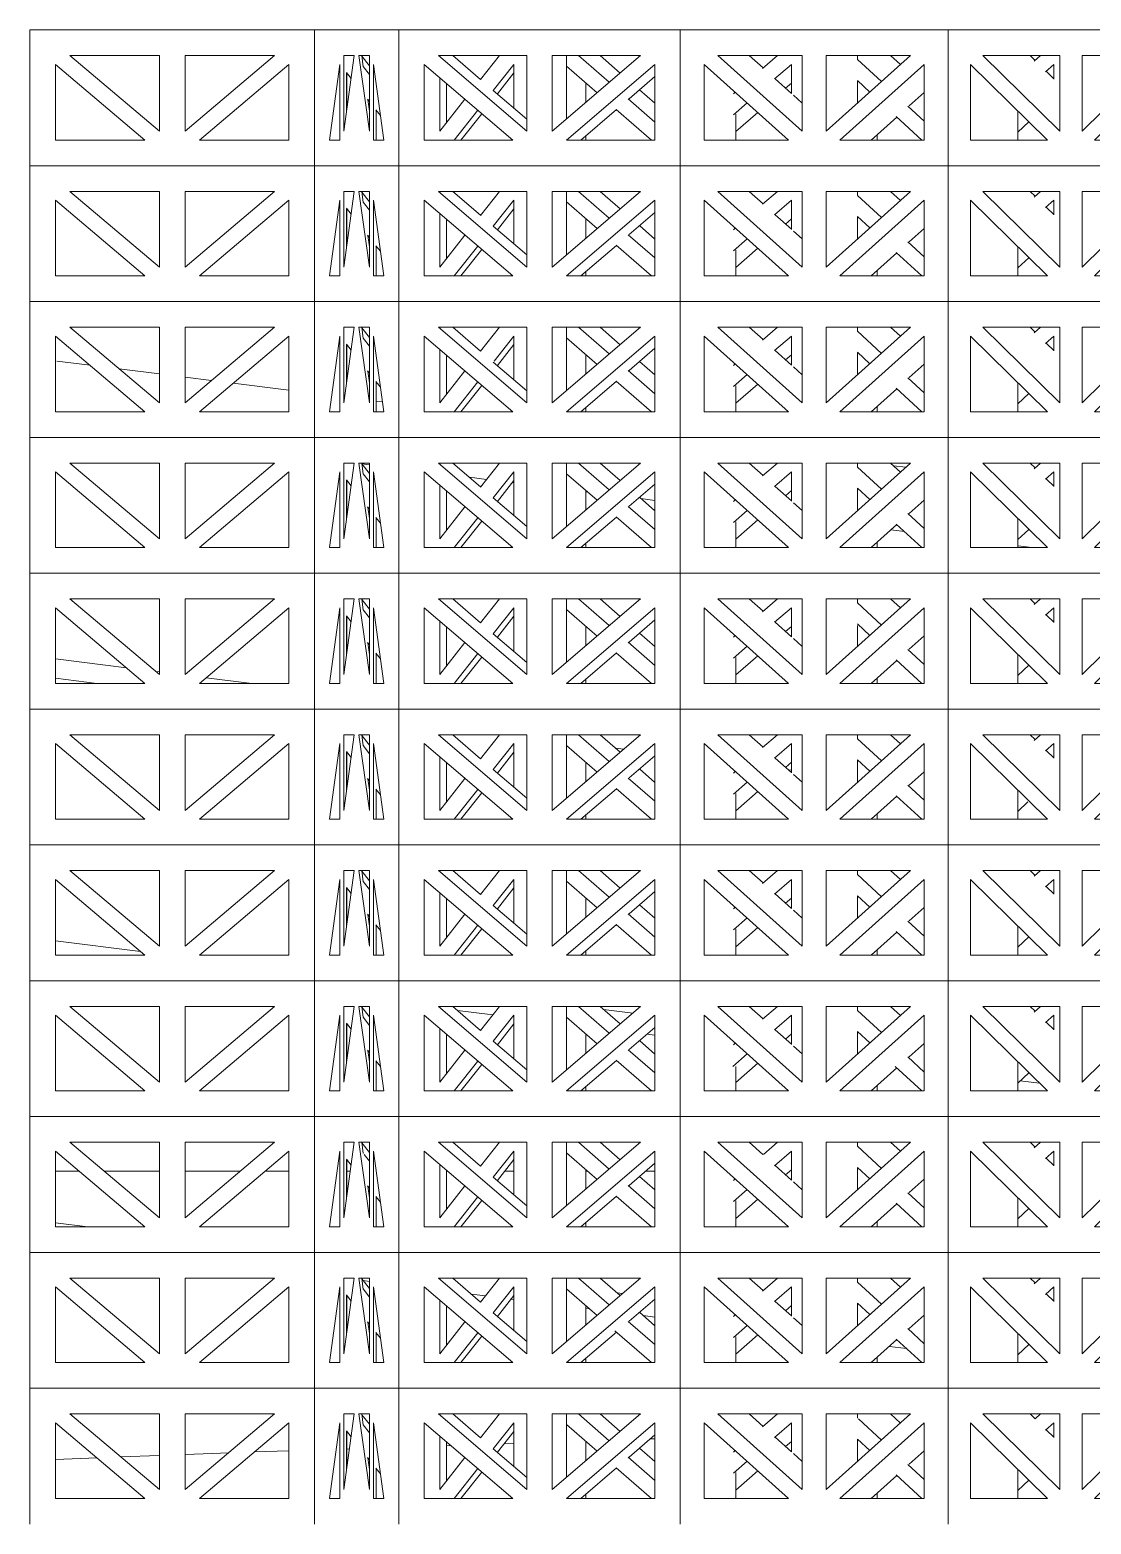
# Model space of a CAD drawing. Header units: millimetres. Extents: x -35517 to 139323, y -3702 to 5999.
# Drawn here: x 91512 to 92340, y 0 to 1166 of the extents above; entities that cross this region are included whole.
import ezdxf

# ---------------------------------------------------------------- set-up
doc = ezdxf.new("R2010")
doc.units = ezdxf.units.MM
for name, color, linetype, lineweight in [('A-FLOR-HRAL', 11, 'Continuous', 5), ('A-GLAZ-CURT', 52, 'Continuous', 5), ('A-WALL', 113, 'Continuous', 9), ('C-TOPO', 7, 'Continuous', 5)]:
    doc.layers.add(name, color=color, linetype=linetype, lineweight=lineweight)

# ---------------------------------------------------------------- blocks, each defined once
blk = doc.blocks.new('The BREEZEBLOCK Family1 - The BREEZEBLOCK Family1-V257-GENERAL WEST ELEVATION')
at = {"layer": 'A-GLAZ-CURT'}
for p, q in [((2409.5, 65.6), (2391.6, 82.1)), ((2416.6, 86), (2424.3, 78.9)), ((2533.6, 86), (2529.4, 82.1)), ((2537.6, 73.3), (2543.9, 79.1)), ((2543.9, 79.1), (2543.9, 67.6)), ((2390.8, 66.4), (2400.5, 57.5)), ((2421.1, 38.4), (2441, 20)), ((2442.8, 34.8), (2430, 46.6)), ((2406.2, 24.2), (2406.2, 20)), ((2524.5, 34.2), (2515.8, 26.2))]:
    blk.add_line(p, q, dxfattribs=at)
blk = doc.blocks.new('The BREEZEBLOCK Family1 - The BREEZEBLOCK Family1-V258-GENERAL WEST ELEVATION')
at = {"layer": 'A-GLAZ-CURT'}
for p, q in [((2197.2, 65.1), (2173.1, 86)), ((2190, 86), (2205.6, 72.3)), ((2328.3, 86), (2316.7, 75.9)), ((2163.8, 77.7), (2187.7, 56.9)), ((2326.2, 67.7), (2339.3, 79.1)), ((2339.3, 79.1), (2339.3, 56.3)), ((2179, 64.5), (2179, 49.5)), ((2220.7, 59.3), (2232.7, 48.8)), ((2339.3, 64.5), (2334.7, 60.5)), ((2232.7, 34.1), (2211.9, 52.2)), ((2295.5, 57.4), (2294, 56.1)), ((2294, 39.7), (2304.7, 49)), ((2202.5, 44), (2230.1, 20)), ((2313, 41.6), (2295.8, 26.6)), ((2179, 23.6), (2179, 20))]:
    blk.add_line(p, q, dxfattribs=at)
blk = doc.blocks.new('The BREEZEBLOCK Family1 - The BREEZEBLOCK Family1-1267694-GENERAL WEST ELEVATION')
at = {"layer": 'A-GLAZ-CURT'}
for p, q in [((2004.1, 85.4), (2010, 77.9)), ((2111.6, 86), (2096.7, 67.2)), ((1992.1, 72.8), (1995.8, 68.1)), ((1992.4, 72.4), (1992.4, 44)), ((2010, 71.2), (2005.1, 77.5)), ((2106.7, 58.8), (2122.8, 79.1)), ((2122.8, 72.4), (2109.9, 56.1)), ((2122.8, 79.1), (2122.8, 45.1)), ((2064.9, 26.9), (2064.9, 68.8)), ((2070.2, 64.2), (2070.2, 33.6)), ((2008.6, 51.9), (2010, 50.1)), ((2084.6, 51.9), (2064.9, 26.9)), ((2015.1, 43.6), (2018.6, 39.2)), ((2076.1, 20), (2094.5, 43.3)), ((2097.7, 40.6), (2081.4, 20))]:
    blk.add_line(p, q, dxfattribs=at)
blk = doc.blocks.new('The BREEZEBLOCK Family1 - The BREEZEBLOCK Family1-V259-GENERAL WEST ELEVATION')
at = {"layer": 'A-GLAZ-CURT'}
for p, q in [((2409.5, 171.6), (2390.8, 188.8)), ((2416.6, 192), (2424.3, 184.9)), ((2533.6, 192), (2528.7, 187.5)), ((2537.6, 179.3), (2543.9, 185.1)), ((2543.9, 185.1), (2543.9, 173.6)), ((2390.8, 172.4), (2400.5, 163.5)), ((2442.8, 140.8), (2430, 152.6)), ((2421.1, 144.4), (2441, 126)), ((2524.5, 140.2), (2515.8, 132.2)), ((2406.2, 130.2), (2406.2, 126))]:
    blk.add_line(p, q, dxfattribs=at)
blk = doc.blocks.new('The BREEZEBLOCK Family1 - The BREEZEBLOCK Family1-V260-GENERAL WEST ELEVATION')
at = {"layer": 'A-GLAZ-CURT'}
for p, q in [((2197.2, 171.1), (2173.1, 192)), ((2190, 192), (2205.6, 178.3)), ((2328.3, 192), (2316.7, 181.9)), ((2163.8, 183.7), (2187.7, 162.9)), ((2326.2, 173.7), (2339.3, 185.1)), ((2339.3, 185.1), (2339.3, 162.3)), ((2179, 170.5), (2179, 155.5)), ((2220.7, 165.3), (2232.7, 154.8)), ((2295.5, 163.4), (2294, 162.1)), ((2339.3, 170.5), (2334.7, 166.5)), ((2232.7, 140.1), (2211.9, 158.2)), ((2294, 145.7), (2304.7, 155)), ((2201.5, 150.9), (2230.1, 126)), ((2313, 147.6), (2295.8, 132.6)), ((2179, 129.6), (2179, 126))]:
    blk.add_line(p, q, dxfattribs=at)
blk = doc.blocks.new('The BREEZEBLOCK Family1 - The BREEZEBLOCK Family1-V261-GENERAL WEST ELEVATION')
at = {"layer": 'A-GLAZ-CURT'}
for p, q in [((2004.1, 191.4), (2010, 183.9)), ((2111.6, 192), (2096.7, 173.2)), ((1992.1, 178.8), (1995.8, 174.1)), ((1992.4, 178.4), (1992.4, 150.9)), ((2010, 177.2), (2005.1, 183.5)), ((2106.7, 164.8), (2122.8, 185.1)), ((2122.8, 178.4), (2109.9, 162.1)), ((2122.8, 185.1), (2122.8, 150.9)), ((2064.9, 132.9), (2064.9, 174.8)), ((2070.2, 170.2), (2070.2, 139.6)), ((2008.6, 157.9), (2010, 156.1)), ((2084.6, 157.9), (2064.9, 132.9)), ((2015.1, 149.6), (2018.6, 145.2)), ((2076.1, 126), (2094.5, 149.3)), ((2097.7, 146.6), (2081.4, 126))]:
    blk.add_line(p, q, dxfattribs=at)
blk = doc.blocks.new('The BREEZEBLOCK Family1 - The BREEZEBLOCK Family1-V262-GENERAL WEST ELEVATION')
at = {"layer": 'A-GLAZ-CURT'}
for p, q in [((2197.2, 277.1), (2173.1, 298)), ((2190, 298), (2205.6, 284.3)), ((2328.3, 298), (2317.4, 288.5)), ((2163.8, 289.8), (2187.7, 268.9)), ((2326.2, 279.7), (2339.3, 291.1)), ((2339.3, 291.1), (2339.3, 268.3)), ((2179, 276.5), (2179, 261.5)), ((2220.7, 271.3), (2232.7, 260.8)), ((2295.5, 269.4), (2294, 268.1)), ((2339.3, 276.5), (2334.7, 272.5)), ((2232.7, 246.1), (2211.9, 264.2)), ((2294, 251.7), (2304.7, 261)), ((2202.5, 256), (2230.1, 232)), ((2313, 253.6), (2295.8, 238.6)), ((2179, 235.6), (2179, 232))]:
    blk.add_line(p, q, dxfattribs=at)
blk = doc.blocks.new('The BREEZEBLOCK Family1 - The BREEZEBLOCK Family1-V263-GENERAL WEST ELEVATION')
at = {"layer": 'A-GLAZ-CURT'}
for p, q in [((2004.1, 297.4), (2010, 289.9)), ((2111.6, 298), (2096.7, 279.2)), ((1992.1, 284.8), (1995.8, 280.1)), ((1992.4, 284.4), (1992.4, 256)), ((2010, 283.2), (2005.9, 288.5)), ((2064.9, 238.9), (2064.9, 280.8)), ((2106.7, 270.8), (2122.8, 291.1)), ((2122.8, 284.4), (2109.9, 268.1)), ((2122.8, 291.1), (2122.8, 257.1)), ((2070.2, 276.2), (2070.2, 245.6)), ((2008.6, 263.9), (2010, 262.1)), ((2084.6, 263.9), (2064.9, 238.9)), ((2015.1, 255.6), (2018.6, 251.2)), ((2076.1, 232), (2094.5, 255.3)), ((2097.7, 252.6), (2081.4, 232))]:
    blk.add_line(p, q, dxfattribs=at)
blk = doc.blocks.new('The BREEZEBLOCK Family1 - The BREEZEBLOCK Family1-V264-GENERAL WEST ELEVATION')
at = {"layer": 'A-GLAZ-CURT'}
for p, q in [((2409.5, 383.6), (2390.8, 400.8)), ((2416.6, 404), (2424.3, 396.9)), ((2533.6, 404), (2528.7, 399.5)), ((2537.6, 391.3), (2543.9, 397.1)), ((2543.9, 397.1), (2543.9, 385.6)), ((2390.8, 384.4), (2400.5, 375.5)), ((2442.8, 352.8), (2430, 364.6)), ((2420.2, 357.2), (2441, 338)), ((2524.5, 352.2), (2515.8, 344.2)), ((2406.2, 342.2), (2406.2, 338))]:
    blk.add_line(p, q, dxfattribs=at)
blk = doc.blocks.new('The BREEZEBLOCK Family1 - The BREEZEBLOCK Family1-V265-GENERAL WEST ELEVATION')
at = {"layer": 'A-GLAZ-CURT'}
for p, q in [((2197.2, 383.1), (2173.1, 404)), ((2190, 404), (2205.6, 390.3)), ((2328.3, 404), (2316.7, 393.9)), ((2326.2, 385.7), (2339.3, 397.1)), ((2339.3, 397.1), (2339.3, 374.3)), ((2163.8, 395.7), (2187.7, 374.9)), ((2179, 382.5), (2179, 367.5)), ((2220.7, 377.3), (2232.7, 366.8)), ((2295.5, 375.4), (2294, 374.1)), ((2339.3, 382.5), (2334.7, 378.5)), ((2202.5, 362), (2230.1, 338)), ((2232.7, 352.1), (2211.9, 370.2)), ((2293.5, 357.2), (2304.7, 367)), ((2313, 359.6), (2295.8, 344.6)), ((2179, 341.6), (2179, 338))]:
    blk.add_line(p, q, dxfattribs=at)
blk = doc.blocks.new('The BREEZEBLOCK Family1 - The BREEZEBLOCK Family1-V266-GENERAL WEST ELEVATION')
at = {"layer": 'A-GLAZ-CURT'}
for p, q in [((2004.1, 403.4), (2010, 395.9)), ((2111.6, 404), (2096.7, 385.2)), ((2106.7, 376.8), (2122.8, 397.1)), ((2122.8, 397.1), (2122.8, 363.1)), ((1992.1, 390.8), (1995.8, 386.1)), ((1992.4, 390.4), (1992.4, 362)), ((2010, 389.2), (2005.1, 395.5)), ((2064.9, 344.9), (2064.9, 386.8)), ((2122.8, 390.4), (2109.9, 374.1)), ((2070.2, 382.2), (2070.2, 351.6)), ((2008.6, 369.9), (2010, 368.1)), ((2015.1, 361.6), (2018.6, 357.2)), ((2084.6, 369.9), (2064.9, 344.9)), ((2076.1, 338), (2094.5, 361.3)), ((2097.7, 358.6), (2081.4, 338))]:
    blk.add_line(p, q, dxfattribs=at)
blk = doc.blocks.new('The BREEZEBLOCK Family1 - The BREEZEBLOCK Family1-V269-GENERAL WEST ELEVATION')
at = {"layer": 'A-GLAZ-CURT'}
for p, q in [((2409.5, 595.6), (2390.8, 612.8)), ((2416.6, 616), (2424.3, 608.9)), ((2533.6, 616), (2528.7, 611.5)), ((2537.6, 603.3), (2543.9, 609.1)), ((2543.9, 609.1), (2543.9, 597.6)), ((2390.8, 596.4), (2400.5, 587.5)), ((2442.8, 564.8), (2430, 576.6)), ((2421.1, 568.4), (2441, 550)), ((2523.8, 563.6), (2515.8, 556.2)), ((2406.2, 554.2), (2406.2, 550))]:
    blk.add_line(p, q, dxfattribs=at)
blk = doc.blocks.new('The BREEZEBLOCK Family1 - The BREEZEBLOCK Family1-V270-GENERAL WEST ELEVATION')
at = {"layer": 'A-GLAZ-CURT'}
for p, q in [((2163.8, 713.7), (2187.7, 692.9)), ((2197, 701.2), (2173.1, 722)), ((2190, 722), (2205.6, 708.3)), ((2328.3, 722), (2316.7, 711.9)), ((2326.2, 703.7), (2339.3, 715.1)), ((2339.3, 715.1), (2339.3, 692.3)), ((2179, 700.5), (2179, 685.5)), ((2339.3, 700.5), (2334.7, 696.5)), ((2232.7, 670.1), (2211.9, 688.2)), ((2220.7, 695.3), (2232.7, 684.8)), ((2295.5, 693.4), (2294, 692.1)), ((2202.5, 680), (2230.1, 656)), ((2294, 675.7), (2304.7, 685)), ((2313, 677.6), (2295.8, 662.6)), ((2179, 659.6), (2179, 656))]:
    blk.add_line(p, q, dxfattribs=at)
blk = doc.blocks.new('The BREEZEBLOCK Family1 - The BREEZEBLOCK Family1-V271-GENERAL WEST ELEVATION')
at = {"layer": 'A-GLAZ-CURT'}
for p, q in [((2004.1, 933.4), (2010, 925.9)), ((2111.6, 934), (2096.7, 915.2)), ((2010, 919.2), (2005.1, 925.5)), ((2107.3, 907.5), (2122.8, 927.1)), ((2122.8, 927.1), (2122.8, 893.1)), ((1992.1, 920.8), (1995.8, 916.1)), ((1992.4, 920.4), (1992.4, 892)), ((2064.9, 874.9), (2064.9, 916.8)), ((2070.2, 912.2), (2070.2, 881.6)), ((2122.8, 920.4), (2109.9, 904.1)), ((2008.6, 899.9), (2010, 898.1)), ((2084.6, 899.9), (2064.9, 874.9)), ((2015.1, 891.6), (2018.6, 887.2)), ((2076.1, 868), (2094.5, 891.3)), ((2097.7, 888.6), (2081.4, 868))]:
    blk.add_line(p, q, dxfattribs=at)
blk = doc.blocks.new('The BREEZEBLOCK Family1 - The BREEZEBLOCK Family1-V288-GENERAL WEST ELEVATION')
at = {"layer": 'A-GLAZ-CURT'}
for p, q in [((1967.2, 106), (1745.2, 106)), ((1745.2, 106), (1745.2, 0)), ((1967.2, 0), (1967.2, 106)), ((1846.2, 26.9), (1776.4, 86)), ((1776.4, 86), (1846.2, 86)), ((1846.2, 86), (1846.2, 26.9)), ((1935.9, 86), (1866.2, 26.9)), ((1866.2, 26.9), (1866.2, 86)), ((1866.2, 86), (1935.9, 86)), ((1765.2, 20), (1765.2, 79.1)), ((1765.2, 79.1), (1834.9, 20)), ((1877.4, 20), (1947.2, 79.1)), ((1947.2, 79.1), (1947.2, 20)), ((1834.9, 20), (1765.2, 20)), ((1947.2, 20), (1877.4, 20))]:
    blk.add_line(p, q, dxfattribs=at)
blk = doc.blocks.new('The BREEZEBLOCK Family1 - The BREEZEBLOCK Family1-V290-GENERAL WEST ELEVATION')
at = {"layer": 'A-GLAZ-CURT'}
for p, q in [((1967.2, 212), (1745.2, 212)), ((1745.2, 212), (1745.2, 106)), ((1967.2, 106), (1967.2, 212)), ((1846.2, 132.9), (1776.4, 192)), ((1776.4, 192), (1846.2, 192)), ((1846.2, 192), (1846.2, 132.9)), ((1935.9, 192), (1866.2, 132.9)), ((1866.2, 132.9), (1866.2, 192)), ((1866.2, 192), (1935.9, 192)), ((1765.2, 126), (1765.2, 185.1)), ((1765.2, 185.1), (1834.9, 126)), ((1877.4, 126), (1947.2, 185.1)), ((1947.2, 185.1), (1947.2, 126)), ((1834.9, 126), (1765.2, 126)), ((1947.2, 126), (1877.4, 126)), ((1745.2, 106), (1967.2, 106))]:
    blk.add_line(p, q, dxfattribs=at)
blk = doc.blocks.new('The BREEZEBLOCK Family1 - The BREEZEBLOCK Family1-V300-GENERAL WEST ELEVATION')
at = {"layer": 'A-GLAZ-CURT'}
for p, q in [((2653, 106), (2461.6, 106)), ((2461.6, 106), (2461.6, 0)), ((2653, 0), (2653, 106)), ((2548.7, 26.9), (2488.6, 86)), ((2488.6, 86), (2548.7, 86)), ((2525.5, 86), (2529.4, 82.2)), ((2548.7, 86), (2548.7, 26.9)), ((2626.1, 86), (2566, 26.9)), ((2566, 26.9), (2566, 86)), ((2566, 86), (2626.1, 86)), ((2602.9, 86), (2602.9, 71.7)), ((2478.9, 20), (2478.9, 79.1)), ((2478.9, 79.1), (2539, 20)), ((2538.3, 73.4), (2543.9, 67.9)), ((2575.7, 20), (2635.8, 79.1)), ((2635.8, 79.1), (2635.8, 20)), ((2515.8, 42.8), (2515.8, 20)), ((2635.8, 42.8), (2634.1, 41.1)), ((2625, 32.1), (2612.6, 20)), ((2539, 20), (2478.9, 20)), ((2635.8, 20), (2575.7, 20))]:
    blk.add_line(p, q, dxfattribs=at)
blk = doc.blocks.new('The BREEZEBLOCK Family1 - The BREEZEBLOCK Family1-V301-GENERAL WEST ELEVATION')
at = {"layer": 'A-GLAZ-CURT'}
for p, q in [((2461.6, 106), (2252.5, 106)), ((2252.5, 106), (2252.5, 0)), ((2461.6, 0), (2461.6, 106)), ((2347.6, 26.9), (2281.9, 86)), ((2281.9, 86), (2347.6, 86)), ((2306.4, 86), (2317.2, 76.3)), ((2347.6, 86), (2347.6, 26.9)), ((2432.2, 86), (2366.5, 26.9)), ((2366.5, 26.9), (2366.5, 86)), ((2366.5, 86), (2432.2, 86)), ((2390.9, 86), (2390.9, 82.7)), ((2271.3, 20), (2271.3, 79.1)), ((2271.3, 79.1), (2337, 20)), ((2377.1, 20), (2442.8, 79.1)), ((2442.8, 79.1), (2442.8, 20)), ((2326.6, 67.8), (2339.3, 56.4)), ((2390.9, 66.3), (2390.9, 48.9)), ((2340.9, 55), (2347.6, 48.9)), ((2442.8, 57.1), (2431.2, 46.7)), ((2295.8, 40.2), (2295.8, 20)), ((2421.5, 38), (2401.5, 20)), ((2337, 20), (2271.3, 20)), ((2442.8, 20), (2377.1, 20))]:
    blk.add_line(p, q, dxfattribs=at)
blk = doc.blocks.new('The BREEZEBLOCK Family1 - The BREEZEBLOCK Family1-V302-GENERAL WEST ELEVATION')
at = {"layer": 'A-GLAZ-CURT'}
for p, q in [((2252.5, 106), (2033, 106)), ((2033, 106), (2033, 0)), ((2252.5, 0), (2252.5, 106)), ((2132.9, 26.9), (2063.9, 86)), ((2063.9, 86), (2132.9, 86)), ((2075, 86), (2096.8, 67.3)), ((2132.9, 86), (2132.9, 26.9)), ((2221.6, 86), (2152.6, 26.9)), ((2152.6, 26.9), (2152.6, 86)), ((2152.6, 86), (2221.6, 86)), ((2163.8, 86), (2163.8, 36.4)), ((2052.8, 20), (2052.8, 79.1)), ((2052.8, 79.1), (2121.8, 20)), ((2163.8, 20), (2232.7, 79.1)), ((2232.7, 79.1), (2232.7, 20)), ((2106.7, 58.8), (2132.9, 36.4)), ((2232.7, 69.6), (2212.6, 52.3)), ((2202.7, 43.8), (2174.9, 20)), ((2121.8, 20), (2052.8, 20)), ((2232.7, 20), (2163.8, 20))]:
    blk.add_line(p, q, dxfattribs=at)
blk = doc.blocks.new('The BREEZEBLOCK Family1 - The BREEZEBLOCK Family1-1267699-GENERAL WEST ELEVATION')
at = {"layer": 'A-GLAZ-CURT'}
for p, q in [((2033, 106), (1967.2, 106)), ((2033, 0), (2033, 106)), ((1990, 26.9), (1990, 86)), ((1990, 86), (1998.2, 86)), ((1998.2, 86), (1990, 26.9)), ((2001.8, 86), (2010, 86)), ((2010, 26.9), (2001.8, 86)), ((2004, 86), (2005.2, 77.2)), ((2010, 86), (2010, 26.9)), ((1978.8, 20), (1987, 79.1)), ((1987, 79.1), (1987, 20)), ((1992.2, 72.6), (1992.2, 42.7)), ((2013.1, 20), (2013.1, 79.1)), ((2013.1, 79.1), (2021.3, 20)), ((2008.8, 51.6), (2010, 42.7)), ((2015.3, 43.4), (2015.3, 20)), ((1987, 20), (1978.8, 20)), ((2021.3, 20), (2013.1, 20))]:
    blk.add_line(p, q, dxfattribs=at)
blk = doc.blocks.new('The BREEZEBLOCK Family1 - The BREEZEBLOCK Family1-V308-GENERAL WEST ELEVATION')
at = {"layer": 'A-GLAZ-CURT'}
for p, q in [((2653, 212), (2461.6, 212)), ((2461.6, 212), (2461.6, 106)), ((2653, 106), (2653, 212)), ((2548.7, 132.9), (2488.6, 192)), ((2488.6, 192), (2548.7, 192)), ((2525.5, 192), (2529.4, 188.2)), ((2548.7, 192), (2548.7, 132.9)), ((2626.1, 192), (2566, 132.9)), ((2566, 132.9), (2566, 192)), ((2566, 192), (2626.1, 192)), ((2602.9, 192), (2602.9, 177.7)), ((2478.9, 126), (2478.9, 185.1)), ((2478.9, 185.1), (2539, 126)), ((2538.3, 179.4), (2543.9, 173.9)), ((2575.7, 126), (2635.8, 185.1)), ((2635.8, 185.1), (2635.8, 126)), ((2515.8, 148.8), (2515.8, 126)), ((2635.8, 148.8), (2634.1, 147.1)), ((2625, 138.1), (2612.6, 126)), ((2539, 126), (2478.9, 126)), ((2635.8, 126), (2575.7, 126)), ((2461.6, 106), (2653, 106))]:
    blk.add_line(p, q, dxfattribs=at)
blk = doc.blocks.new('The BREEZEBLOCK Family1 - The BREEZEBLOCK Family1-V309-GENERAL WEST ELEVATION')
at = {"layer": 'A-GLAZ-CURT'}
for p, q in [((2461.6, 212), (2252.5, 212)), ((2252.5, 212), (2252.5, 106)), ((2461.6, 106), (2461.6, 212)), ((2347.6, 132.9), (2281.9, 192)), ((2281.9, 192), (2347.6, 192)), ((2306.4, 192), (2317.2, 182.3)), ((2347.6, 192), (2347.6, 132.9)), ((2432.2, 192), (2366.5, 132.9)), ((2366.5, 132.9), (2366.5, 192)), ((2366.5, 192), (2432.2, 192)), ((2390.9, 192), (2390.9, 188.9)), ((2271.3, 126), (2271.3, 185.1)), ((2271.3, 185.1), (2337, 126)), ((2377.1, 126), (2442.8, 185.1)), ((2442.8, 185.1), (2442.8, 126)), ((2326.6, 173.8), (2339.3, 162.4)), ((2390.9, 172.3), (2390.9, 154.9)), ((2340.9, 161), (2347.6, 154.9)), ((2442.8, 163.1), (2431.2, 152.7)), ((2295.8, 146.2), (2295.8, 126)), ((2421.5, 144), (2401.5, 126)), ((2337, 126), (2271.3, 126)), ((2442.8, 126), (2377.1, 126)), ((2252.5, 106), (2461.6, 106))]:
    blk.add_line(p, q, dxfattribs=at)
blk = doc.blocks.new('The BREEZEBLOCK Family1 - The BREEZEBLOCK Family1-V310-GENERAL WEST ELEVATION')
at = {"layer": 'A-GLAZ-CURT'}
for p, q in [((2252.5, 212), (2033, 212)), ((2033, 212), (2033, 106)), ((2252.5, 106), (2252.5, 212)), ((2132.9, 132.9), (2063.9, 192)), ((2063.9, 192), (2132.9, 192)), ((2075, 192), (2096.8, 173.3)), ((2132.9, 192), (2132.9, 132.9)), ((2221.6, 192), (2152.6, 132.9)), ((2152.6, 132.9), (2152.6, 192)), ((2152.6, 192), (2221.6, 192)), ((2163.8, 192), (2163.8, 142.4)), ((2052.8, 126), (2052.8, 185.1)), ((2052.8, 185.1), (2121.8, 126)), ((2163.8, 126), (2232.7, 185.1)), ((2232.7, 175.6), (2212.6, 158.3)), ((2232.7, 185.1), (2232.7, 126)), ((2106.7, 164.8), (2132.9, 142.4)), ((2202.7, 149.8), (2174.9, 126)), ((2121.8, 126), (2052.8, 126)), ((2232.7, 126), (2163.8, 126)), ((2033, 106), (2252.5, 106))]:
    blk.add_line(p, q, dxfattribs=at)
blk = doc.blocks.new('The BREEZEBLOCK Family1 - The BREEZEBLOCK Family1-V311-GENERAL WEST ELEVATION')
at = {"layer": 'A-GLAZ-CURT'}
for p, q in [((2033, 212), (1967.2, 212)), ((2033, 106), (2033, 212)), ((1990, 132.9), (1990, 192)), ((1990, 192), (1998.2, 192)), ((1998.2, 192), (1990, 132.9)), ((2001.8, 192), (2010, 192)), ((2010, 132.9), (2001.8, 192)), ((2004, 192), (2005.2, 183.2)), ((2010, 192), (2010, 132.9)), ((1978.8, 126), (1987, 185.1)), ((1987, 185.1), (1987, 126)), ((1992.2, 178.6), (1992.2, 148.7)), ((2013.1, 126), (2013.1, 185.1)), ((2013.1, 185.1), (2021.3, 126)), ((2008.8, 157.6), (2010, 148.7)), ((2015.3, 149.4), (2015.3, 126)), ((1987, 126), (1978.8, 126)), ((2021.3, 126), (2013.1, 126)), ((1967.2, 106), (2033, 106))]:
    blk.add_line(p, q, dxfattribs=at)
blk = doc.blocks.new('The BREEZEBLOCK Family1 - The BREEZEBLOCK Family1-V313-GENERAL WEST ELEVATION')
at = {"layer": 'A-GLAZ-CURT'}
for p, q in [((2461.6, 318), (2252.5, 318)), ((2252.5, 318), (2252.5, 212)), ((2461.6, 212), (2461.6, 318)), ((2347.6, 238.9), (2281.9, 298)), ((2281.9, 298), (2347.6, 298)), ((2306.4, 298), (2317, 288.5)), ((2347.6, 298), (2347.6, 238.9)), ((2432.2, 298), (2366.5, 238.9)), ((2366.5, 238.9), (2366.5, 298)), ((2366.5, 298), (2432.2, 298)), ((2390.9, 298), (2390.9, 294.9)), ((2271.3, 232), (2271.3, 291.1)), ((2271.3, 291.1), (2337, 232)), ((2377.1, 232), (2442.8, 291.1)), ((2442.8, 291.1), (2442.8, 232)), ((2326.6, 279.8), (2339.3, 268.4)), ((2390.9, 278.3), (2390.9, 260.9)), ((2442.8, 269.1), (2431.2, 258.7)), ((2340.9, 267), (2347.6, 260.9)), ((2295.8, 252.2), (2295.8, 232)), ((2421.5, 250), (2401.5, 232)), ((2337, 232), (2271.3, 232)), ((2442.8, 232), (2377.1, 232)), ((2252.5, 212), (2461.6, 212))]:
    blk.add_line(p, q, dxfattribs=at)
blk = doc.blocks.new('The BREEZEBLOCK Family1 - The BREEZEBLOCK Family1-V314-GENERAL WEST ELEVATION')
at = {"layer": 'A-GLAZ-CURT'}
for p, q in [((2461.6, 424), (2252.5, 424)), ((2252.5, 424), (2252.5, 318)), ((2461.6, 318), (2461.6, 424)), ((2271.3, 338), (2271.3, 397.1)), ((2271.3, 397.1), (2337, 338)), ((2347.6, 344.9), (2281.9, 404)), ((2281.9, 404), (2347.6, 404)), ((2306.4, 404), (2317.2, 394.3)), ((2347.6, 404), (2347.6, 344.9)), ((2432.2, 404), (2366.5, 344.9)), ((2366.5, 344.9), (2366.5, 404)), ((2366.5, 404), (2432.2, 404)), ((2377.1, 338), (2442.8, 397.1)), ((2390.9, 404), (2390.9, 400.9)), ((2442.8, 397.1), (2442.8, 338)), ((2326.6, 385.8), (2339.3, 374.4)), ((2390.9, 384.3), (2390.9, 366.9)), ((2442.8, 375.1), (2431.2, 364.7)), ((2340.9, 373), (2347.6, 366.9)), ((2295.8, 357.2), (2295.8, 338)), ((2421.5, 356), (2401.5, 338)), ((2337, 338), (2271.3, 338)), ((2442.8, 338), (2377.1, 338)), ((2252.5, 318), (2461.6, 318))]:
    blk.add_line(p, q, dxfattribs=at)
blk = doc.blocks.new('The BREEZEBLOCK Family1 - The BREEZEBLOCK Family1-V315-GENERAL WEST ELEVATION')
at = {"layer": 'A-GLAZ-CURT'}
for p, q in [((2653, 530), (2461.6, 530)), ((2461.6, 530), (2461.6, 424)), ((2653, 424), (2653, 530)), ((2478.9, 444), (2478.9, 503.1)), ((2478.9, 503.1), (2539, 444)), ((2548.7, 450.9), (2488.6, 510)), ((2488.6, 510), (2548.7, 510)), ((2525.5, 510), (2529.4, 506.2)), ((2548.7, 510), (2548.7, 450.9)), ((2626.1, 510), (2566, 450.9)), ((2566, 450.9), (2566, 510)), ((2566, 510), (2626.1, 510)), ((2575.7, 444), (2635.8, 503.1)), ((2602.9, 510), (2602.9, 495)), ((2635.8, 503.1), (2635.8, 444)), ((2538.3, 497.4), (2543.9, 491.9)), ((2515.8, 466.8), (2515.8, 444)), ((2635.8, 466.8), (2634.1, 465.1)), ((2625, 456.1), (2612.6, 444)), ((2539, 444), (2478.9, 444)), ((2635.8, 444), (2575.7, 444)), ((2461.6, 424), (2653, 424))]:
    blk.add_line(p, q, dxfattribs=at)
blk = doc.blocks.new('The BREEZEBLOCK Family1 - The BREEZEBLOCK Family1-V316-GENERAL WEST ELEVATION')
at = {"layer": 'A-GLAZ-CURT'}
for p, q in [((2461.6, 742), (2252.5, 742)), ((2252.5, 742), (2252.5, 636)), ((2461.6, 636), (2461.6, 742)), ((2271.3, 656), (2271.3, 715.1)), ((2271.3, 715.1), (2337, 656)), ((2347.6, 662.9), (2281.9, 722)), ((2281.9, 722), (2347.6, 722)), ((2306.4, 722), (2317.2, 712.3)), ((2347.6, 722), (2347.6, 662.9)), ((2432.2, 722), (2366.5, 662.9)), ((2366.5, 662.9), (2366.5, 722)), ((2366.5, 722), (2432.2, 722)), ((2377.1, 656), (2442.8, 715.1)), ((2390.9, 722), (2390.9, 718.9)), ((2442.8, 715.1), (2442.8, 656)), ((2326.6, 703.8), (2339.3, 692.4)), ((2390.9, 701.2), (2390.9, 684.9)), ((2340.9, 691), (2347.6, 684.9)), ((2442.8, 693.1), (2431.2, 682.7)), ((2295.8, 676.2), (2295.8, 656)), ((2421.5, 674), (2401.5, 656)), ((2337, 656), (2271.3, 656)), ((2442.8, 656), (2377.1, 656)), ((2252.5, 636), (2461.6, 636))]:
    blk.add_line(p, q, dxfattribs=at)
blk = doc.blocks.new('Railing - Railing-1115684-GENERAL WEST ELEVATION')
at = {"layer": 'A-FLOR-HRAL'}
for p, q in [((1820.5, 668.2), (1765.2, 675.1)), ((1846.2, 665), (1843.2, 665.4)), ((1765.2, 660), (1797.4, 656)), ((1918.3, 656), (1882.7, 660.5)), ((2202.1, 605.4), (2208.3, 604.6)), ((2336.9, 588.6), (2339.3, 588.3)), ((1831.5, 446.8), (1765.2, 455.1)), ((2078.7, 400.8), (2106.3, 397.4)), ((2215.6, 398.8), (2192.6, 401.7)), ((2226.6, 382.4), (2232.7, 381.6)), ((2517.7, 346), (2532.8, 344.1)), ((1790.3, 232), (1765.2, 235.1)), ((2005.2, 190), (2010, 189.4)), ((2089.7, 179.5), (2100.6, 178.1)), ((2120.6, 175.6), (2122.8, 175.3)), ((2207.4, 179.9), (2203.3, 180.4)), ((2179, 168.3), (2181.9, 167.9)), ((2339.3, 163.4), (2338, 163.5)), ((2223.6, 162.7), (2232.7, 161.6)), ((2415.7, 138.7), (2429.1, 137)), ((2515.8, 126.2), (2517.4, 126))]:
    blk.add_line(p, q, dxfattribs=at)
blk = doc.blocks.new('Top Rail Type - Top Rail_Internal_-1115750-GENERAL WEST ELEVATION')
at = {"layer": 'A-FLOR-HRAL'}
for p, q in [((1792.1, 904.3), (1766.2, 907.5)), ((1846.2, 897.5), (1814.8, 901.4)), ((1886.9, 892.4), (1866.2, 895)), ((1947.2, 884.9), (1903.7, 890.3)), ((2020.2, 875.8), (2015.3, 876.4)), ((2004.1, 827.4), (2010, 826.6)), ((2088, 816.9), (2101.5, 815.2)), ((2428.5, 824.7), (2418.8, 825.9)), ((2121.5, 812.7), (2122.8, 812.6)), ((2179, 805.5), (2180.3, 805.4)), ((2221.9, 800.2), (2232.7, 798.8)), ((2416.9, 775.8), (2427.5, 774.5)), ((2515.8, 763.4), (2527.2, 762))]:
    blk.add_line(p, q, dxfattribs=at)

msp = doc.modelspace()

# ---------------------------------------------------------------- linework, layer by layer
at = {"layer": 'A-WALL'}
for p, q in [((91550.4, 275.3), (91531.7, 275.3)), ((91612.7, 275.3), (91569.7, 275.3)), ((91675.8, 275.3), (91632.7, 275.3)), ((91713.7, 275.3), (91696, 275.3)), ((91761.7, 275.3), (91759, 275.3)), ((91889.4, 275.3), (91882.2, 275.3)), ((91946.9, 275.3), (91945.6, 275.3)), ((91999.3, 275.3), (91992, 275.3))]:
    msp.add_line(p, q, dxfattribs=at)
at = {"layer": 'C-TOPO'}
for p, q in [((91759, 58.6), (91761, 58.7)), ((91836.8, 61.2), (91840.1, 61.3)), ((91881.7, 62.7), (91889.4, 63)), ((91995.6, 66.5), (91999.3, 66.6)), ((91531.7, 50.4), (91564.1, 51.7)), ((91582.6, 52.4), (91612.7, 53.6)), ((91632.7, 54.3), (91654.2, 55.2)), ((91654.2, 55.2), (91666.6, 55.6)), ((91686.8, 56.3), (91713.7, 57.1))]:
    msp.add_line(p, q, dxfattribs=at)

# ---------------------------------------------------------------- block references
at = {"layer": 'A-FLOR-HRAL'}
for name in ['Top Rail Type - Top Rail_Internal_-1115750-GENERAL WEST ELEVATION', 'Railing - Railing-1115684-GENERAL WEST ELEVATION']:
    msp.add_blockref(name, (89766.6, 0), dxfattribs=at)
at = {"layer": 'A-GLAZ-CURT'}
for name, p in [('The BREEZEBLOCK Family1 - The BREEZEBLOCK Family1-V290-GENERAL WEST ELEVATION', (89766.6, 954)), ('The BREEZEBLOCK Family1 - The BREEZEBLOCK Family1-V308-GENERAL WEST ELEVATION', (89766.6, 954)), ('The BREEZEBLOCK Family1 - The BREEZEBLOCK Family1-V311-GENERAL WEST ELEVATION', (89766.6, 954)), ('The BREEZEBLOCK Family1 - The BREEZEBLOCK Family1-V310-GENERAL WEST ELEVATION', (89766.6, 954)), ('The BREEZEBLOCK Family1 - The BREEZEBLOCK Family1-V309-GENERAL WEST ELEVATION', (89766.6, 954)), ('The BREEZEBLOCK Family1 - The BREEZEBLOCK Family1-1267694-GENERAL WEST ELEVATION', (89766.6, 1060)), ('The BREEZEBLOCK Family1 - The BREEZEBLOCK Family1-V258-GENERAL WEST ELEVATION', (89766.6, 1060)), ('The BREEZEBLOCK Family1 - The BREEZEBLOCK Family1-V259-GENERAL WEST ELEVATION', (89766.6, 954)), ('The BREEZEBLOCK Family1 - The BREEZEBLOCK Family1-V290-GENERAL WEST ELEVATION', (89766.6, 848)), ('The BREEZEBLOCK Family1 - The BREEZEBLOCK Family1-V311-GENERAL WEST ELEVATION', (89766.6, 848)), ('The BREEZEBLOCK Family1 - The BREEZEBLOCK Family1-V310-GENERAL WEST ELEVATION', (89766.6, 848)), ('The BREEZEBLOCK Family1 - The BREEZEBLOCK Family1-V309-GENERAL WEST ELEVATION', (89766.6, 848)), ('The BREEZEBLOCK Family1 - The BREEZEBLOCK Family1-V308-GENERAL WEST ELEVATION', (89766.6, 848)), ('The BREEZEBLOCK Family1 - The BREEZEBLOCK Family1-1267694-GENERAL WEST ELEVATION', (89766.6, 954)), ('The BREEZEBLOCK Family1 - The BREEZEBLOCK Family1-V258-GENERAL WEST ELEVATION', (89766.6, 954)), ('The BREEZEBLOCK Family1 - The BREEZEBLOCK Family1-V259-GENERAL WEST ELEVATION', (89766.6, 848)), ('The BREEZEBLOCK Family1 - The BREEZEBLOCK Family1-V290-GENERAL WEST ELEVATION', (89766.6, 742)), ('The BREEZEBLOCK Family1 - The BREEZEBLOCK Family1-V311-GENERAL WEST ELEVATION', (89766.6, 742)), ('The BREEZEBLOCK Family1 - The BREEZEBLOCK Family1-V310-GENERAL WEST ELEVATION', (89766.6, 742)), ('The BREEZEBLOCK Family1 - The BREEZEBLOCK Family1-V309-GENERAL WEST ELEVATION', (89766.6, 742)), ('The BREEZEBLOCK Family1 - The BREEZEBLOCK Family1-V308-GENERAL WEST ELEVATION', (89766.6, 742)), ('The BREEZEBLOCK Family1 - The BREEZEBLOCK Family1-V271-GENERAL WEST ELEVATION', (89766.6, 0)), ('The BREEZEBLOCK Family1 - The BREEZEBLOCK Family1-V258-GENERAL WEST ELEVATION', (89766.6, 848)), ('The BREEZEBLOCK Family1 - The BREEZEBLOCK Family1-V259-GENERAL WEST ELEVATION', (89766.6, 742)), ('The BREEZEBLOCK Family1 - The BREEZEBLOCK Family1-V290-GENERAL WEST ELEVATION', (89766.6, 636)), ('The BREEZEBLOCK Family1 - The BREEZEBLOCK Family1-V311-GENERAL WEST ELEVATION', (89766.6, 636)), ('The BREEZEBLOCK Family1 - The BREEZEBLOCK Family1-V310-GENERAL WEST ELEVATION', (89766.6, 636)), ('The BREEZEBLOCK Family1 - The BREEZEBLOCK Family1-V309-GENERAL WEST ELEVATION', (89766.6, 636)), ('The BREEZEBLOCK Family1 - The BREEZEBLOCK Family1-V308-GENERAL WEST ELEVATION', (89766.6, 636)), ('The BREEZEBLOCK Family1 - The BREEZEBLOCK Family1-1267694-GENERAL WEST ELEVATION', (89766.6, 742)), ('The BREEZEBLOCK Family1 - The BREEZEBLOCK Family1-V258-GENERAL WEST ELEVATION', (89766.6, 742)), ('The BREEZEBLOCK Family1 - The BREEZEBLOCK Family1-V259-GENERAL WEST ELEVATION', (89766.6, 636)), ('The BREEZEBLOCK Family1 - The BREEZEBLOCK Family1-V290-GENERAL WEST ELEVATION', (89766.6, 530)), ('The BREEZEBLOCK Family1 - The BREEZEBLOCK Family1-V311-GENERAL WEST ELEVATION', (89766.6, 530)), ('The BREEZEBLOCK Family1 - The BREEZEBLOCK Family1-V310-GENERAL WEST ELEVATION', (89766.6, 530)), ('The BREEZEBLOCK Family1 - The BREEZEBLOCK Family1-V316-GENERAL WEST ELEVATION', (89766.6, 0)), ('The BREEZEBLOCK Family1 - The BREEZEBLOCK Family1-V308-GENERAL WEST ELEVATION', (89766.6, 530)), ('The BREEZEBLOCK Family1 - The BREEZEBLOCK Family1-1267694-GENERAL WEST ELEVATION', (89766.6, 636)), ('The BREEZEBLOCK Family1 - The BREEZEBLOCK Family1-V270-GENERAL WEST ELEVATION', (89766.6, 0)), ('The BREEZEBLOCK Family1 - The BREEZEBLOCK Family1-V259-GENERAL WEST ELEVATION', (89766.6, 530)), ('The BREEZEBLOCK Family1 - The BREEZEBLOCK Family1-V290-GENERAL WEST ELEVATION', (89766.6, 424)), ('The BREEZEBLOCK Family1 - The BREEZEBLOCK Family1-V311-GENERAL WEST ELEVATION', (89766.6, 424)), ('The BREEZEBLOCK Family1 - The BREEZEBLOCK Family1-V310-GENERAL WEST ELEVATION', (89766.6, 424)), ('The BREEZEBLOCK Family1 - The BREEZEBLOCK Family1-V309-GENERAL WEST ELEVATION', (89766.6, 424)), ('The BREEZEBLOCK Family1 - The BREEZEBLOCK Family1-V308-GENERAL WEST ELEVATION', (89766.6, 424)), ('The BREEZEBLOCK Family1 - The BREEZEBLOCK Family1-1267694-GENERAL WEST ELEVATION', (89766.6, 530)), ('The BREEZEBLOCK Family1 - The BREEZEBLOCK Family1-V258-GENERAL WEST ELEVATION', (89766.6, 530)), ('The BREEZEBLOCK Family1 - The BREEZEBLOCK Family1-V269-GENERAL WEST ELEVATION', (89766.6, 0)), ('The BREEZEBLOCK Family1 - The BREEZEBLOCK Family1-V290-GENERAL WEST ELEVATION', (89766.6, 318)), ('The BREEZEBLOCK Family1 - The BREEZEBLOCK Family1-V311-GENERAL WEST ELEVATION', (89766.6, 318)), ('The BREEZEBLOCK Family1 - The BREEZEBLOCK Family1-V310-GENERAL WEST ELEVATION', (89766.6, 318)), ('The BREEZEBLOCK Family1 - The BREEZEBLOCK Family1-V309-GENERAL WEST ELEVATION', (89766.6, 318)), ('The BREEZEBLOCK Family1 - The BREEZEBLOCK Family1-V315-GENERAL WEST ELEVATION', (89766.6, 0)), ('The BREEZEBLOCK Family1 - The BREEZEBLOCK Family1-1267694-GENERAL WEST ELEVATION', (89766.6, 424)), ('The BREEZEBLOCK Family1 - The BREEZEBLOCK Family1-V258-GENERAL WEST ELEVATION', (89766.6, 424)), ('The BREEZEBLOCK Family1 - The BREEZEBLOCK Family1-V259-GENERAL WEST ELEVATION', (89766.6, 318)), ('The BREEZEBLOCK Family1 - The BREEZEBLOCK Family1-V290-GENERAL WEST ELEVATION', (89766.6, 212)), ('The BREEZEBLOCK Family1 - The BREEZEBLOCK Family1-V311-GENERAL WEST ELEVATION', (89766.6, 212)), ('The BREEZEBLOCK Family1 - The BREEZEBLOCK Family1-V310-GENERAL WEST ELEVATION', (89766.6, 212)), ('The BREEZEBLOCK Family1 - The BREEZEBLOCK Family1-V314-GENERAL WEST ELEVATION', (89766.6, 0)), ('The BREEZEBLOCK Family1 - The BREEZEBLOCK Family1-V308-GENERAL WEST ELEVATION', (89766.6, 212)), ('The BREEZEBLOCK Family1 - The BREEZEBLOCK Family1-V266-GENERAL WEST ELEVATION', (89766.6, 0)), ('The BREEZEBLOCK Family1 - The BREEZEBLOCK Family1-V265-GENERAL WEST ELEVATION', (89766.6, 0)), ('The BREEZEBLOCK Family1 - The BREEZEBLOCK Family1-V264-GENERAL WEST ELEVATION', (89766.6, 0)), ('The BREEZEBLOCK Family1 - The BREEZEBLOCK Family1-V290-GENERAL WEST ELEVATION', (89766.6, 106)), ('The BREEZEBLOCK Family1 - The BREEZEBLOCK Family1-V311-GENERAL WEST ELEVATION', (89766.6, 106)), ('The BREEZEBLOCK Family1 - The BREEZEBLOCK Family1-V310-GENERAL WEST ELEVATION', (89766.6, 106)), ('The BREEZEBLOCK Family1 - The BREEZEBLOCK Family1-V313-GENERAL WEST ELEVATION', (89766.6, 0)), ('The BREEZEBLOCK Family1 - The BREEZEBLOCK Family1-V308-GENERAL WEST ELEVATION', (89766.6, 106)), ('The BREEZEBLOCK Family1 - The BREEZEBLOCK Family1-V263-GENERAL WEST ELEVATION', (89766.6, 0)), ('The BREEZEBLOCK Family1 - The BREEZEBLOCK Family1-V262-GENERAL WEST ELEVATION', (89766.6, 0)), ('The BREEZEBLOCK Family1 - The BREEZEBLOCK Family1-V259-GENERAL WEST ELEVATION', (89766.6, 106)), ('The BREEZEBLOCK Family1 - The BREEZEBLOCK Family1-V290-GENERAL WEST ELEVATION', (89766.6, 0)), ('The BREEZEBLOCK Family1 - The BREEZEBLOCK Family1-V311-GENERAL WEST ELEVATION', (89766.6, 0)), ('The BREEZEBLOCK Family1 - The BREEZEBLOCK Family1-V310-GENERAL WEST ELEVATION', (89766.6, 0)), ('The BREEZEBLOCK Family1 - The BREEZEBLOCK Family1-V309-GENERAL WEST ELEVATION', (89766.6, 0)), ('The BREEZEBLOCK Family1 - The BREEZEBLOCK Family1-V308-GENERAL WEST ELEVATION', (89766.6, 0)), ('The BREEZEBLOCK Family1 - The BREEZEBLOCK Family1-V261-GENERAL WEST ELEVATION', (89766.6, 0)), ('The BREEZEBLOCK Family1 - The BREEZEBLOCK Family1-V260-GENERAL WEST ELEVATION', (89766.6, 0)), ('The BREEZEBLOCK Family1 - The BREEZEBLOCK Family1-V259-GENERAL WEST ELEVATION', (89766.6, 0)), ('The BREEZEBLOCK Family1 - The BREEZEBLOCK Family1-V288-GENERAL WEST ELEVATION', (89766.6, 0)), ('The BREEZEBLOCK Family1 - The BREEZEBLOCK Family1-1267699-GENERAL WEST ELEVATION', (89766.6, 0)), ('The BREEZEBLOCK Family1 - The BREEZEBLOCK Family1-V302-GENERAL WEST ELEVATION', (89766.6, 0)), ('The BREEZEBLOCK Family1 - The BREEZEBLOCK Family1-V301-GENERAL WEST ELEVATION', (89766.6, 0)), ('The BREEZEBLOCK Family1 - The BREEZEBLOCK Family1-V300-GENERAL WEST ELEVATION', (89766.6, 0)), ('The BREEZEBLOCK Family1 - The BREEZEBLOCK Family1-1267694-GENERAL WEST ELEVATION', (89766.6, 0)), ('The BREEZEBLOCK Family1 - The BREEZEBLOCK Family1-V258-GENERAL WEST ELEVATION', (89766.6, 0)), ('The BREEZEBLOCK Family1 - The BREEZEBLOCK Family1-V257-GENERAL WEST ELEVATION', (89766.6, 0))]:
    msp.add_blockref(name, p, dxfattribs=at)

doc.saveas('drawing.dxf')
